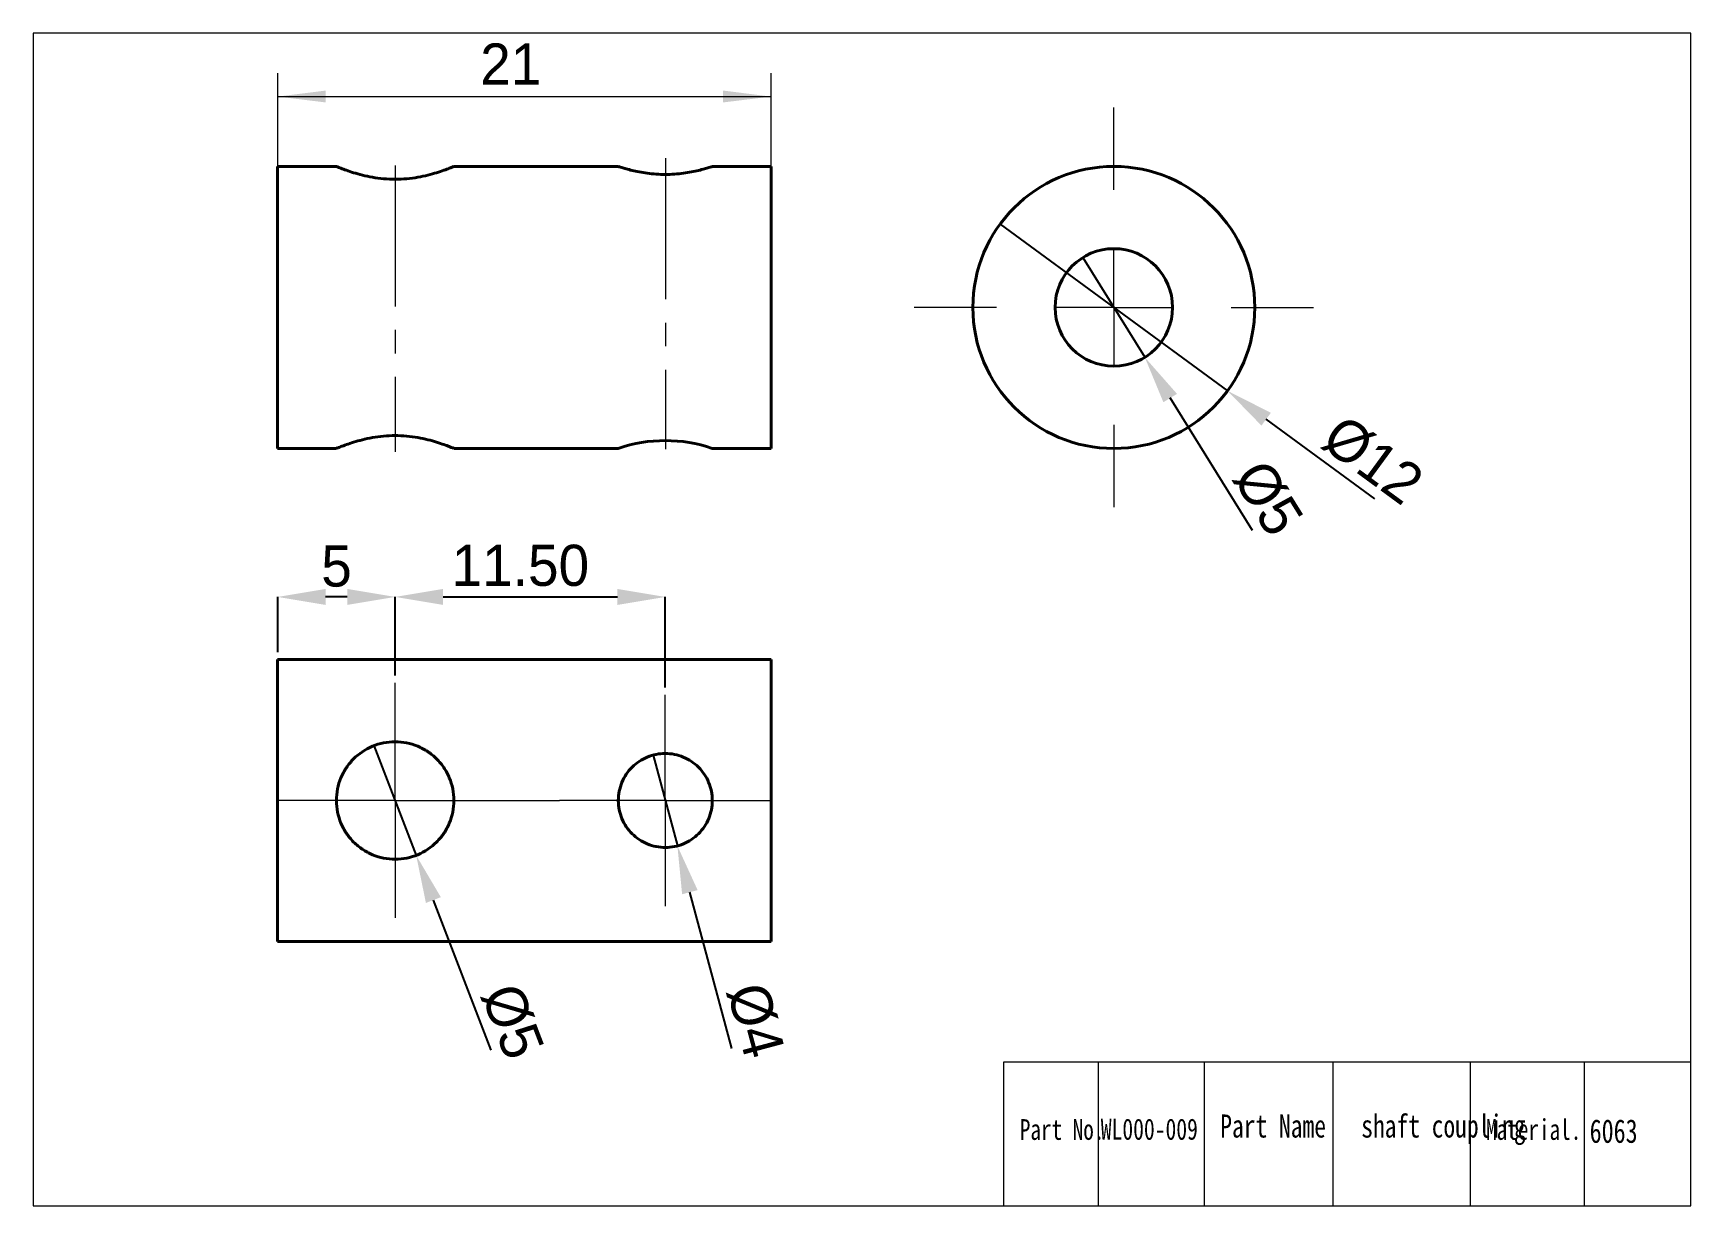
# Model space of a CAD drawing. Header units: millimetres. Extents: x 6.8 to 20.9, y 7.8 to 17.8.
import ezdxf

# ---------------------------------------------------------------- set-up
doc = ezdxf.new("R2010")
doc.units = ezdxf.units.MM
doc.header["$LTSCALE"] = 0.1
doc.linetypes.add('CENTERX2', pattern=[20.32, 12.7, -2.54, 2.54, -2.54])
doc.linetypes.add('点画线', pattern=[18, 12, -2, 2, -2])
doc.layers.get('0').update_dxf_attribs({"lineweight": 18})
for name, color, linetype, lineweight in [('1轮廓实线层', 7, 'Continuous', 40), ('2细线层', 4, 'Continuous', 18), ('3中心线层', 1, 'CENTERX2', 18), ('尺寸线层', 3, 'Continuous', 18)]:
    doc.layers.add(name, color=color, linetype=linetype, lineweight=lineweight)
doc.styles.add('SLDTEXTSTYLE1', font='')
doc.styles.get('SLDTEXTSTYLE1').set_extended_font_data('汉仪长仿宋体')
doc.dimstyles.new('SLDDIMSTYLE0', dxfattribs={"dimtxt": 0.35, "dimasz": 0.408, "dimexe": 0, "dimexo": 0.0625, "dimgap": 0.0875, "dimtad": 1, "dimlfac": 5, "dimrnd": 1e-09, "dimzin": 12, "dimdsep": 46, "dimtxsty": 'SLDTEXTSTYLE1', "dimcen": 0.09, "dimdle": 0.816, "dimadec": 0, "dimazin": 3, "dimtfac": 1, "dimtofl": 0, "dimtmove": 0, "dimatfit": 3, "dimfxl": 1, "dimfrac": 2, "dimtolj": 1, "dimarcsym": 0})
doc.dimstyles.new('SLDDIMSTYLE1', dxfattribs={"dimtxt": 0.35, "dimasz": 0.408, "dimexe": 0, "dimexo": 0.0625, "dimgap": 0.0875, "dimtad": 1, "dimlfac": 5, "dimrnd": 1e-09, "dimzin": 12, "dimdsep": 46, "dimtxsty": 'SLDTEXTSTYLE1', "dimcen": 0.09, "dimdle": 0.816, "dimadec": 0, "dimazin": 3, "dimtfac": 1, "dimtmove": 0, "dimatfit": 0, "dimfxl": 1, "dimfrac": 2, "dimtolj": 1, "dimarcsym": 0})
doc.dimstyles.new('SLDDIMSTYLE2', dxfattribs={"dimtxt": 0.35, "dimasz": 0.408, "dimexe": 0, "dimexo": 0.0625, "dimgap": 0.0875, "dimtad": 1, "dimlfac": 5, "dimrnd": 1e-09, "dimzin": 4, "dimdsep": 46, "dimtxsty": 'SLDTEXTSTYLE1', "dimcen": 0.09, "dimdle": 0.816, "dimadec": 0, "dimazin": 1, "dimtfac": 1, "dimtmove": 0, "dimatfit": 0, "dimfxl": 1, "dimfrac": 2, "dimtolj": 1, "dimarcsym": 0})
doc.dimstyles.new('SLDDIMSTYLE3', dxfattribs={"dimtxt": 0.35, "dimasz": 0.408, "dimexe": 0, "dimexo": 0.0625, "dimgap": 0.0875, "dimtad": 1, "dimlfac": 5, "dimrnd": 1e-09, "dimzin": 12, "dimdsep": 46, "dimtxsty": 'SLDTEXTSTYLE1', "dimblk1": 'NONE', "dimsah": 1, "dimcen": 0, "dimdle": 0.816, "dimadec": 0, "dimazin": 3, "dimtfac": 1, "dimtmove": 0, "dimatfit": 3, "dimldrblk": 'NONE', "dimfxl": 1, "dimfrac": 2, "dimtolj": 1, "dimarcsym": 0})

# ---------------------------------------------------------------- blocks, each defined once
blk = doc.blocks.new('*X4')
at = {"layer": '2细线层', "linetype": 'Continuous', "lineweight": 0}
for points in [[(8.851, 17.218), (9.259, 17.168), (9.259, 17.269)], [(13.051, 17.218), (12.643, 17.269), (12.643, 17.168)]]:
    blk.add_hatch(color=4, dxfattribs=at).paths.add_polyline_path(points, flags=0)
at = {"layer": '2细线层', "color": 4, "linetype": 'Continuous', "lineweight": 0}
for p, q in [((8.851, 15.924), (8.851, 17.418)), ((13.051, 16.624), (13.051, 17.418)), ((8.851, 17.218), (13.051, 17.218))]:
    blk.add_line(p, q, dxfattribs=at)
at = {"layer": '2细线层', "color": 4, "linetype": 'Continuous', "lineweight": 0, "insert": (10.575, 17.67), "char_height": 0.35, "width": 0.48961, "attachment_point": 1, "style": 'SLDTEXTSTYLE1'}
blk.add_mtext('21', dxfattribs=at)
blk = doc.blocks.new('*X5')
at = {"layer": '2细线层', "linetype": 'Continuous'}
for points in [[(9.259, 13.028), (9.259, 12.892), (8.851, 12.96)], [(9.443, 13.028), (9.443, 12.892), (9.851, 12.96)]]:
    blk.add_hatch(color=0, dxfattribs=at).paths.add_polyline_path(points, flags=0)
at = {"layer": '2细线层', "color": 0, "linetype": 'Continuous', "lineweight": -2}
for p, q in [((8.851, 12.49), (8.851, 12.96)), ((9.443, 12.96), (9.259, 12.96)), ((9.851, 12.29), (9.851, 12.96))]:
    blk.add_line(p, q, dxfattribs=at)
at = {"layer": '2细线层', "color": 0, "linetype": 'Continuous', "lineweight": 0, "insert": (9.352, 13.398), "char_height": 0.35, "width": 0.24141, "attachment_point": 2, "style": 'SLDTEXTSTYLE1'}
blk.add_mtext('5', dxfattribs=at)
blk = doc.blocks.new('*X6')
at = {"layer": '2细线层', "linetype": 'Continuous'}
for points in [[(10.259, 13.028), (10.259, 12.892), (9.851, 12.96)], [(11.743, 13.028), (11.743, 12.892), (12.151, 12.96)]]:
    blk.add_hatch(color=0, dxfattribs=at).paths.add_polyline_path(points, flags=0)
at = {"layer": '2细线层', "color": 0, "linetype": 'Continuous', "lineweight": -2}
for p, q in [((9.851, 12.29), (9.851, 12.96)), ((10.259, 12.96), (11.743, 12.96)), ((12.151, 12.19), (12.151, 12.96))]:
    blk.add_line(p, q, dxfattribs=at)
at = {"layer": '2细线层', "color": 0, "linetype": 'Continuous', "lineweight": 0, "insert": (10.917, 13.404), "char_height": 0.35, "width": 1.60457, "attachment_point": 2, "style": 'SLDTEXTSTYLE1'}
blk.add_mtext('11.50', dxfattribs=at)
blk = doc.blocks.new('*X7')
at = {"layer": '2细线层', "linetype": 'Continuous'}
blk.add_hatch(color=0, dxfattribs=at).paths.add_polyline_path([(12.426, 10.465), (12.294, 10.43), (12.254, 10.841)], flags=0)
at = {"layer": '2细线层', "color": 0, "linetype": 'Continuous', "lineweight": -2}
for p, q in [((12.047, 11.614), (12.254, 10.841)), ((12.716, 9.117), (12.36, 10.447))]:
    blk.add_line(p, q, dxfattribs=at)
at = {"layer": '2细线层', "color": 0, "linetype": 'Continuous', "lineweight": 0, "insert": (13.012, 9.704), "char_height": 0.35, "width": 1.03214, "attachment_point": 1, "rotation": 285, "style": 'SLDTEXTSTYLE1'}
blk.add_mtext('%%C4', dxfattribs=at)
blk = doc.blocks.new('_NONE')
blk = doc.blocks.new('*X8')
at = {"layer": '2细线层', "linetype": 'Continuous'}
blk.add_hatch(color=0, dxfattribs=at).paths.add_polyline_path([(10.24, 10.405), (10.113, 10.356), (10.03, 10.761)], flags=0)
at = {"layer": '2细线层', "color": 0, "linetype": 'Continuous', "lineweight": -2}
for p, q in [((9.671, 11.695), (10.03, 10.761)), ((10.668, 9.102), (10.177, 10.38))]:
    blk.add_line(p, q, dxfattribs=at)
at = {"layer": '2细线层', "color": 0, "linetype": 'Continuous', "lineweight": 0, "insert": (10.906, 9.704), "char_height": 0.35, "width": 1.08276, "attachment_point": 1, "rotation": 291.0303, "style": 'SLDTEXTSTYLE1'}
blk.add_mtext('%%C5', dxfattribs=at)
blk = doc.blocks.new('SW_CENTERMARKSYMBOL_0')
at = {"layer": '3中心线层', "color": 0, "linetype": 'CENTERX2', "lineweight": 0}
for p, q in [((0, 0.5), (0, 0.9)), ((0, 0), (0, 0.5)), ((-0.5, 0), (-0.9, 0)), ((0, 0), (-0.5, 0)), ((0, 0), (0, -0.5)), ((0, 0), (0.5, 0)), ((0.5, 0), (0.9, 0)), ((0, -0.5), (0, -0.9))]:
    blk.add_line(p, q, dxfattribs=at)
blk = doc.blocks.new('SW_CENTERMARKSYMBOL_1')
at = {"layer": '3中心线层', "color": 0, "linetype": 'CENTERX2', "lineweight": 0}
for p, q in [((0, 0.5), (0, 1)), ((0, 0), (0, 0.5)), ((-0.5, 0), (-1, 0)), ((0, 0), (-0.5, 0)), ((0, 0), (0, -0.5)), ((0, 0), (0.5, 0)), ((0.5, 0), (1, 0)), ((0, -0.5), (0, -1))]:
    blk.add_line(p, q, dxfattribs=at)
blk = doc.blocks.new('*X11')
at = {"layer": '2细线层', "linetype": 'Continuous'}
blk.add_hatch(color=0, dxfattribs=at).paths.add_polyline_path([(17.306, 14.527), (17.226, 14.418), (16.937, 14.714)], flags=0)
at = {"layer": '2细线层', "color": 0, "linetype": 'Continuous', "lineweight": -2}
for p, q in [((15.002, 16.133), (16.937, 14.714)), ((18.191, 13.794), (17.266, 14.473))]:
    blk.add_line(p, q, dxfattribs=at)
at = {"layer": '2细线层', "color": 0, "linetype": 'Continuous', "lineweight": 0, "insert": (17.924, 14.532), "char_height": 0.35, "width": 1.44822, "attachment_point": 1, "rotation": 323.7464, "style": 'SLDTEXTSTYLE1'}
blk.add_mtext('%%C12', dxfattribs=at)
blk = doc.blocks.new('*X12')
at = {"layer": '2细线层', "linetype": 'Continuous'}
blk.add_hatch(color=0, dxfattribs=at).paths.add_polyline_path([(16.507, 14.688), (16.391, 14.617), (16.233, 14.999)], flags=0)
at = {"layer": '2细线层', "color": 0, "linetype": 'Continuous', "lineweight": -2}
for p, q in [((15.705, 15.848), (16.233, 14.999)), ((17.15, 13.525), (16.449, 14.653))]:
    blk.add_line(p, q, dxfattribs=at)
at = {"layer": '2细线层', "color": 0, "linetype": 'Continuous', "lineweight": 0, "insert": (17.27, 14.161), "char_height": 0.35, "width": 1.15262, "attachment_point": 1, "rotation": 301.8827, "style": 'SLDTEXTSTYLE1'}
blk.add_mtext('%%C5', dxfattribs=at)
blk = doc.blocks.new('SW_CENTERMARKSYMBOL_2')
at = {"layer": '3中心线层', "color": 0, "linetype": 'CENTERX2', "lineweight": 0}
for p, q in [((0, 1), (0, 1.7)), ((0, 0), (0, 0.5)), ((-1, 0), (-1.7, 0)), ((0, 0), (-0.5, 0)), ((0, 0), (0, -0.5)), ((0, 0), (0.5, 0)), ((1, 0), (1.7, 0)), ((0, -1), (0, -1.7))]:
    blk.add_line(p, q, dxfattribs=at)

msp = doc.modelspace()

# ---------------------------------------------------------------- linework, layer by layer
for p, q in [((20.8814, 17.7575), (6.7694, 17.7575)), ((6.7694, 17.7575), (6.7694, 7.7783)), ((20.8814, 7.7783), (20.8814, 17.7575)), ((20.8814, 9.0005), (15.0288, 9.0005)), ((15.0288, 9.0005), (15.0288, 7.7783)), ((15.8358, 9.0005), (15.8358, 7.7783)), ((16.7381, 9.0005), (16.7381, 7.7783)), ((17.8333, 9.0005), (17.8333, 7.7783)), ((19.0023, 9.0005), (19.0023, 7.7783)), ((19.9724, 9.0005), (19.9724, 7.7783)), ((20.8814, 7.7783), (20.8814, 9.0005)), ((6.7694, 7.7783), (20.8814, 7.7783)), ((15.5164, 7.7783), (20.8814, 7.7783))]:
    msp.add_line(p, q)
at = {"color": 1, "linetype": '点画线'}
for p, q in [((12.1513, 16.6936), (12.1513, 14.2163)), ((9.8516, 16.6326), (9.8516, 14.1959))]:
    msp.add_line(p, q, dxfattribs=at)
at = {"layer": '1轮廓实线层', "linetype": 'Continuous', "lineweight": 40}
for p, q in [((9.3509, 16.6236), (8.8509, 16.6236)), ((8.8509, 16.6236), (8.8509, 15.4236)), ((11.7509, 16.6236), (10.3509, 16.6236)), ((13.0509, 16.6236), (12.5509, 16.6236)), ((13.0509, 15.4236), (13.0509, 16.6236)), ((8.8509, 15.4236), (8.8509, 14.2236)), ((13.0509, 14.2236), (13.0509, 15.4236)), ((8.8509, 14.2236), (9.3509, 14.2236)), ((10.3509, 14.2236), (11.7509, 14.2236)), ((12.5509, 14.2236), (13.0509, 14.2236)), ((13.0509, 12.4279), (8.8509, 12.4279)), ((8.8509, 12.4279), (8.8509, 10.0279)), ((13.0509, 10.0279), (13.0509, 12.4279)), ((8.8509, 10.0279), (13.0509, 10.0279))]:
    msp.add_line(p, q, dxfattribs=at)
for radius in [1.2, 0.5]:
    msp.add_circle((15.9693, 15.4236), radius, dxfattribs=at)
msp.add_arc((12.1509, 13.0671), 1.2237, 70.91998, 109.08002, dxfattribs=at)
for points, knots in [([(10.3509, 16.6236), (10.3509, 16.6236), (10.3476, 16.6222), (10.3346, 16.6169), (10.3248, 16.6129), (10.2996, 16.6031), (10.2842, 16.5972), (10.2479, 16.5843), (10.2271, 16.5773), (10.1587, 16.5562), (10.1037, 16.5418), (10.0138, 16.5261), (9.982, 16.5218), (9.9173, 16.516), (9.8846, 16.5145), (9.8185, 16.5144), (9.785, 16.5159), (9.7205, 16.5217), (9.6891, 16.526), (9.6282, 16.5365), (9.5996, 16.5427), (9.5458, 16.556), (9.5204, 16.5632), (9.4747, 16.5773), (9.4542, 16.5842), (9.4179, 16.5971), (9.4022, 16.603), (9.3645, 16.6177), (9.3509, 16.6236), (9.3509, 16.6236)], [0, 0, 0, 0, 0.0643944, 0.0643944, 0.1287888, 0.1287888, 0.1931831, 0.1931831, 0.2575775, 0.2575775, 0.3863663, 0.3863663, 0.4507606, 0.4507606, 0.515155, 0.515155, 0.5795494, 0.5795494, 0.6439438, 0.6439438, 0.7083381, 0.7083381, 0.7727325, 0.7727325, 0.8371269, 0.8371269, 0.9015213, 0.9015213, 1.03031, 1.03031, 1.03031, 1.03031]), ([(12.5509, 16.6236), (12.5509, 16.6236), (12.5482, 16.6227), (12.538, 16.6193), (12.5302, 16.6168), (12.51, 16.6105), (12.4977, 16.6068), (12.4687, 16.5987), (12.452, 16.5942), (12.3971, 16.5809), (12.3528, 16.5718), (12.2808, 16.5621), (12.2554, 16.5595), (12.2037, 16.5559), (12.1776, 16.5549), (12.125, 16.5549), (12.0983, 16.5559), (12.0468, 16.5594), (12.0218, 16.562), (11.9732, 16.5686), (11.9501, 16.5724), (11.907, 16.5807), (11.8866, 16.5853), (11.8498, 16.5942), (11.8333, 16.5986), (11.8043, 16.6067), (11.7917, 16.6105), (11.7616, 16.6199), (11.7509, 16.6236), (11.7509, 16.6236)], [0, 0, 0, 0, 0.05095175, 0.05095175, 0.1019035, 0.1019035, 0.15285526, 0.15285526, 0.20380701, 0.20380701, 0.30571051, 0.30571051, 0.35666227, 0.35666227, 0.40761402, 0.40761402, 0.45856577, 0.45856577, 0.50951752, 0.50951752, 0.56046928, 0.56046928, 0.61142103, 0.61142103, 0.66237278, 0.66237278, 0.71332453, 0.71332453, 0.81522804, 0.81522804, 0.81522804, 0.81522804]), ([(9.3509, 14.2236), (9.3509, 14.2236), (9.3542, 14.225), (9.3671, 14.2303), (9.3769, 14.2342), (9.4022, 14.2441), (9.4176, 14.2499), (9.4538, 14.2628), (9.4747, 14.2698), (9.543, 14.2909), (9.598, 14.3053), (9.6879, 14.321), (9.7198, 14.3253), (9.7845, 14.3311), (9.8172, 14.3327), (9.8832, 14.3327), (9.9168, 14.3312), (9.9812, 14.3254), (10.0127, 14.3212), (10.0735, 14.3106), (10.1021, 14.3044), (10.1559, 14.2911), (10.1813, 14.2839), (10.227, 14.2699), (10.2475, 14.2629), (10.2839, 14.25), (10.2995, 14.2441), (10.3372, 14.2294), (10.3509, 14.2236), (10.3509, 14.2236)], [0, 0, 0, 0, 0.0643944, 0.0643944, 0.1287888, 0.1287888, 0.1931831, 0.1931831, 0.2575775, 0.2575775, 0.3863663, 0.3863663, 0.4507606, 0.4507606, 0.515155, 0.515155, 0.5795494, 0.5795494, 0.6439438, 0.6439438, 0.7083381, 0.7083381, 0.7727325, 0.7727325, 0.8371269, 0.8371269, 0.9015213, 0.9015213, 1.03031, 1.03031, 1.03031, 1.03031]), ([(10.3509, 11.2279), (10.3509, 11.1944), (10.3476, 11.1616), (10.3346, 11.0972), (10.3248, 11.0653), (10.2996, 11.0049), (10.2842, 10.9763), (10.248, 10.9223), (10.2271, 10.897), (10.1588, 10.8287), (10.1038, 10.7917), (10.0139, 10.7541), (9.9821, 10.7443), (9.9174, 10.7312), (9.8847, 10.7279), (9.8187, 10.7278), (9.7852, 10.7311), (9.7207, 10.744), (9.6893, 10.7536), (9.6284, 10.7789), (9.5998, 10.7943), (9.546, 10.8303), (9.5206, 10.8511), (9.4749, 10.8967), (9.4544, 10.9215), (9.418, 10.9755), (9.4023, 11.0045), (9.3646, 11.0945), (9.3509, 11.1607), (9.3509, 11.261), (9.3542, 11.2938), (9.3671, 11.3583), (9.3768, 11.3902), (9.4021, 11.4507), (9.4174, 11.4792), (9.4537, 11.5333), (9.4745, 11.5586), (9.5429, 11.627), (9.5979, 11.664), (9.6878, 11.7016), (9.7196, 11.7115), (9.7843, 11.7245), (9.817, 11.7278), (9.8831, 11.7279), (9.9166, 11.7246), (9.9811, 11.7117), (10.0126, 11.7022), (10.0734, 11.6768), (10.102, 11.6614), (10.1558, 11.6254), (10.1813, 11.6046), (10.227, 11.5589), (10.2475, 11.5341), (10.2838, 11.4801), (10.2995, 11.451), (10.3372, 11.361), (10.3509, 11.2947), (10.3509, 11.2279)], [0, 0, 0, 0, 0.0981044, 0.0981044, 0.1962088, 0.1962088, 0.2943131, 0.2943131, 0.3924175, 0.3924175, 0.5886263, 0.5886263, 0.6867307, 0.6867307, 0.784835, 0.784835, 0.8829394, 0.8829394, 0.9810438, 0.9810438, 1.0791482, 1.0791482, 1.1772525, 1.1772525, 1.2753569, 1.2753569, 1.3734613, 1.3734613, 1.5696701, 1.5696701, 1.6677744, 1.6677744, 1.7658788, 1.7658788, 1.8639832, 1.8639832, 1.9620876, 1.9620876, 2.1582963, 2.1582963, 2.2564007, 2.2564007, 2.3545051, 2.3545051, 2.4526095, 2.4526095, 2.5507139, 2.5507139, 2.6488182, 2.6488182, 2.7469226, 2.7469226, 2.845027, 2.845027, 2.9431314, 2.9431314, 3.1393401, 3.1393401, 3.1393401, 3.1393401]), ([(12.5509, 11.2279), (12.5509, 11.2012), (12.5482, 11.1751), (12.538, 11.1237), (12.5302, 11.0982), (12.5101, 11.0499), (12.4978, 11.027), (12.4687, 10.9837), (12.452, 10.9633), (12.3971, 10.9084), (12.3528, 10.8787), (12.2808, 10.8487), (12.2554, 10.8409), (12.2037, 10.8305), (12.1776, 10.8279), (12.1251, 10.8278), (12.0984, 10.8305), (12.0469, 10.8407), (12.0219, 10.8483), (11.9732, 10.8685), (11.9501, 10.8809), (11.907, 10.9098), (11.8866, 10.9264), (11.8498, 10.9632), (11.8334, 10.9832), (11.8044, 11.0264), (11.7918, 11.0497), (11.7616, 11.1219), (11.7509, 11.1745), (11.7509, 11.2544), (11.7535, 11.2806), (11.7638, 11.3319), (11.7715, 11.3574), (11.7917, 11.4058), (11.804, 11.4287), (11.833, 11.472), (11.8497, 11.4924), (11.9046, 11.5473), (11.9489, 11.577), (12.0209, 11.6071), (12.0463, 11.6149), (12.098, 11.6252), (12.1241, 11.6278), (12.1767, 11.6279), (12.2034, 11.6253), (12.2549, 11.615), (12.2799, 11.6074), (12.3286, 11.5872), (12.3516, 11.5748), (12.3948, 11.546), (12.4151, 11.5293), (12.452, 11.4925), (12.4684, 11.4725), (12.4974, 11.4293), (12.51, 11.4059), (12.5401, 11.3337), (12.5509, 11.2811), (12.5509, 11.2279)], [0, 0, 0, 0, 0.0784836, 0.0784836, 0.1569672, 0.1569672, 0.2354508, 0.2354508, 0.3139344, 0.3139344, 0.4709016, 0.4709016, 0.5493852, 0.5493852, 0.6278688, 0.6278688, 0.7063524, 0.7063524, 0.784836, 0.784836, 0.8633196, 0.8633196, 0.9418032, 0.9418032, 1.0202868, 1.0202868, 1.0987704, 1.0987704, 1.2557376, 1.2557376, 1.3342212, 1.3342212, 1.4127048, 1.4127048, 1.4911884, 1.4911884, 1.569672, 1.569672, 1.7266392, 1.7266392, 1.8051228, 1.8051228, 1.8836064, 1.8836064, 1.96209, 1.96209, 2.0405736, 2.0405736, 2.1190572, 2.1190572, 2.1975408, 2.1975408, 2.2760244, 2.2760244, 2.354508, 2.354508, 2.5114752, 2.5114752, 2.5114752, 2.5114752])]:
    msp.add_open_spline(points, degree=3, knots=knots, dxfattribs=at)
at = {"layer": '3中心线层', "color": 1, "linetype": 'CENTERX2', "lineweight": 0}
msp.add_line((10.8509, 11.2279), (11.2509, 11.2279), dxfattribs=at)

# ---------------------------------------------------------------- block references
for name, p in [('SW_CENTERMARKSYMBOL_2', (15.9693, 15.4236)), ('SW_CENTERMARKSYMBOL_1', (9.8509, 11.2279)), ('SW_CENTERMARKSYMBOL_0', (12.1509, 11.2279))]:
    msp.add_blockref(name, p, dxfattribs=at)

# ---------------------------------------------------------------- texts
at = {"attachment_point": 1}
for s, width, gutter_width, heights, insert, char_height in [('{\\fHYSWLongFangSong|b1|i0|c134|p2;Part No.}', 24.366564, 17.5, [3.5], (15.169, 8.5163), 0.1764), ('{\\fHYSWLongFangSong|b1|i0|c134|p2;Part Name   shaft coupling}', 68.540777, 35, [0], (16.8753, 8.5556), 0.196), ('{\\fHYSWLongFangSong|b1|i0|c134|p2;Material.}', 24.366564, 17.5, [3.5], (19.1386, 8.5163), 0.1764)]:
    msp.add_mtext_dynamic_manual_height_columns(s, width=width, gutter_width=gutter_width, heights=heights, dxfattribs=dict(at, insert=insert, char_height=char_height))
at = {"layer": '尺寸线层', "color": 1, "linetype": '点画线', "attachment_point": 1}
for s, insert, char_height, width in [('{\\fhyswlongfangsong|b1|i0|c134|p2;\\C7;WL000-009}', (15.8582, 8.521), 0.18, 0.792418), ('{\\fhyswlongfangsong|b1|i0|c134|p2;\\C7;6063\\P}', (20.02, 8.5146), 0.2, 0.79886)]:
    msp.add_mtext(s, dxfattribs=dict(at, insert=insert, char_height=char_height, width=width))

# ---------------------------------------------------------------- dimensions: what is measured, and where the dimension line sits
at = {"layer": '2细线层', "color": 4, "linetype": 'Continuous', "lineweight": 0}
for base, p1, p2, dimstyle, picture, middle in [((13.0509, 17.2185), (8.8509, 15.9236), (13.0509, 16.6236), 'SLDDIMSTYLE0', '*X4', (10.8056, 17.2185)), ((12.1509, 12.9601), (9.8509, 12.2279), (12.1509, 12.1279), 'SLDDIMSTYLE2', '*X6', (10.9167, 12.9601))]:
    dim = msp.add_linear_dim(base=base, p1=p1, p2=p2, dimstyle=dimstyle, override={"dimsah": 1, "dimtzin": 12}, dxfattribs=at)
    dim.commit()
    dim.dimension.update_dxf_attribs({"geometry": picture, "text_midpoint": middle, "dimtype": 160})
for p1, p2, picture, middle in [((15.0016, 16.1332), (16.937, 14.7139), '*X11', (17.8931, 14.0128)), ((15.7052, 15.8481), (16.2334, 14.999), '*X12', (17.0011, 13.7649)), ((9.6714, 11.6946), (10.0303, 10.7612), '*X8', (10.567, 9.3652)), ((12.0473, 11.6142), (12.2544, 10.8415), '*X7', (12.6417, 9.3962))]:
    dim = msp.add_diameter_dim_2p(p1=p1, p2=p2, dimstyle='SLDDIMSTYLE3', override={"dimpost": '%%C<>', "dimsah": 1, "dimtzin": 12}, dxfattribs=at)
    dim.commit()
    dim.dimension.update_dxf_attribs({"geometry": picture, "text_midpoint": middle, "dimtype": 163})
dim = msp.add_linear_dim(base=(8.8509, 12.9601), p1=(9.8509, 12.2279), p2=(8.8509, 12.4279), angle=0, dimstyle='SLDDIMSTYLE1', override={"dimsah": 1, "dimtzin": 12}, dxfattribs=at)
dim.commit()
dim.dimension.update_dxf_attribs({"geometry": '*X5', "text_midpoint": (9.3515, 12.9601), "dimtype": 160})

doc.saveas('drawing.dxf')
